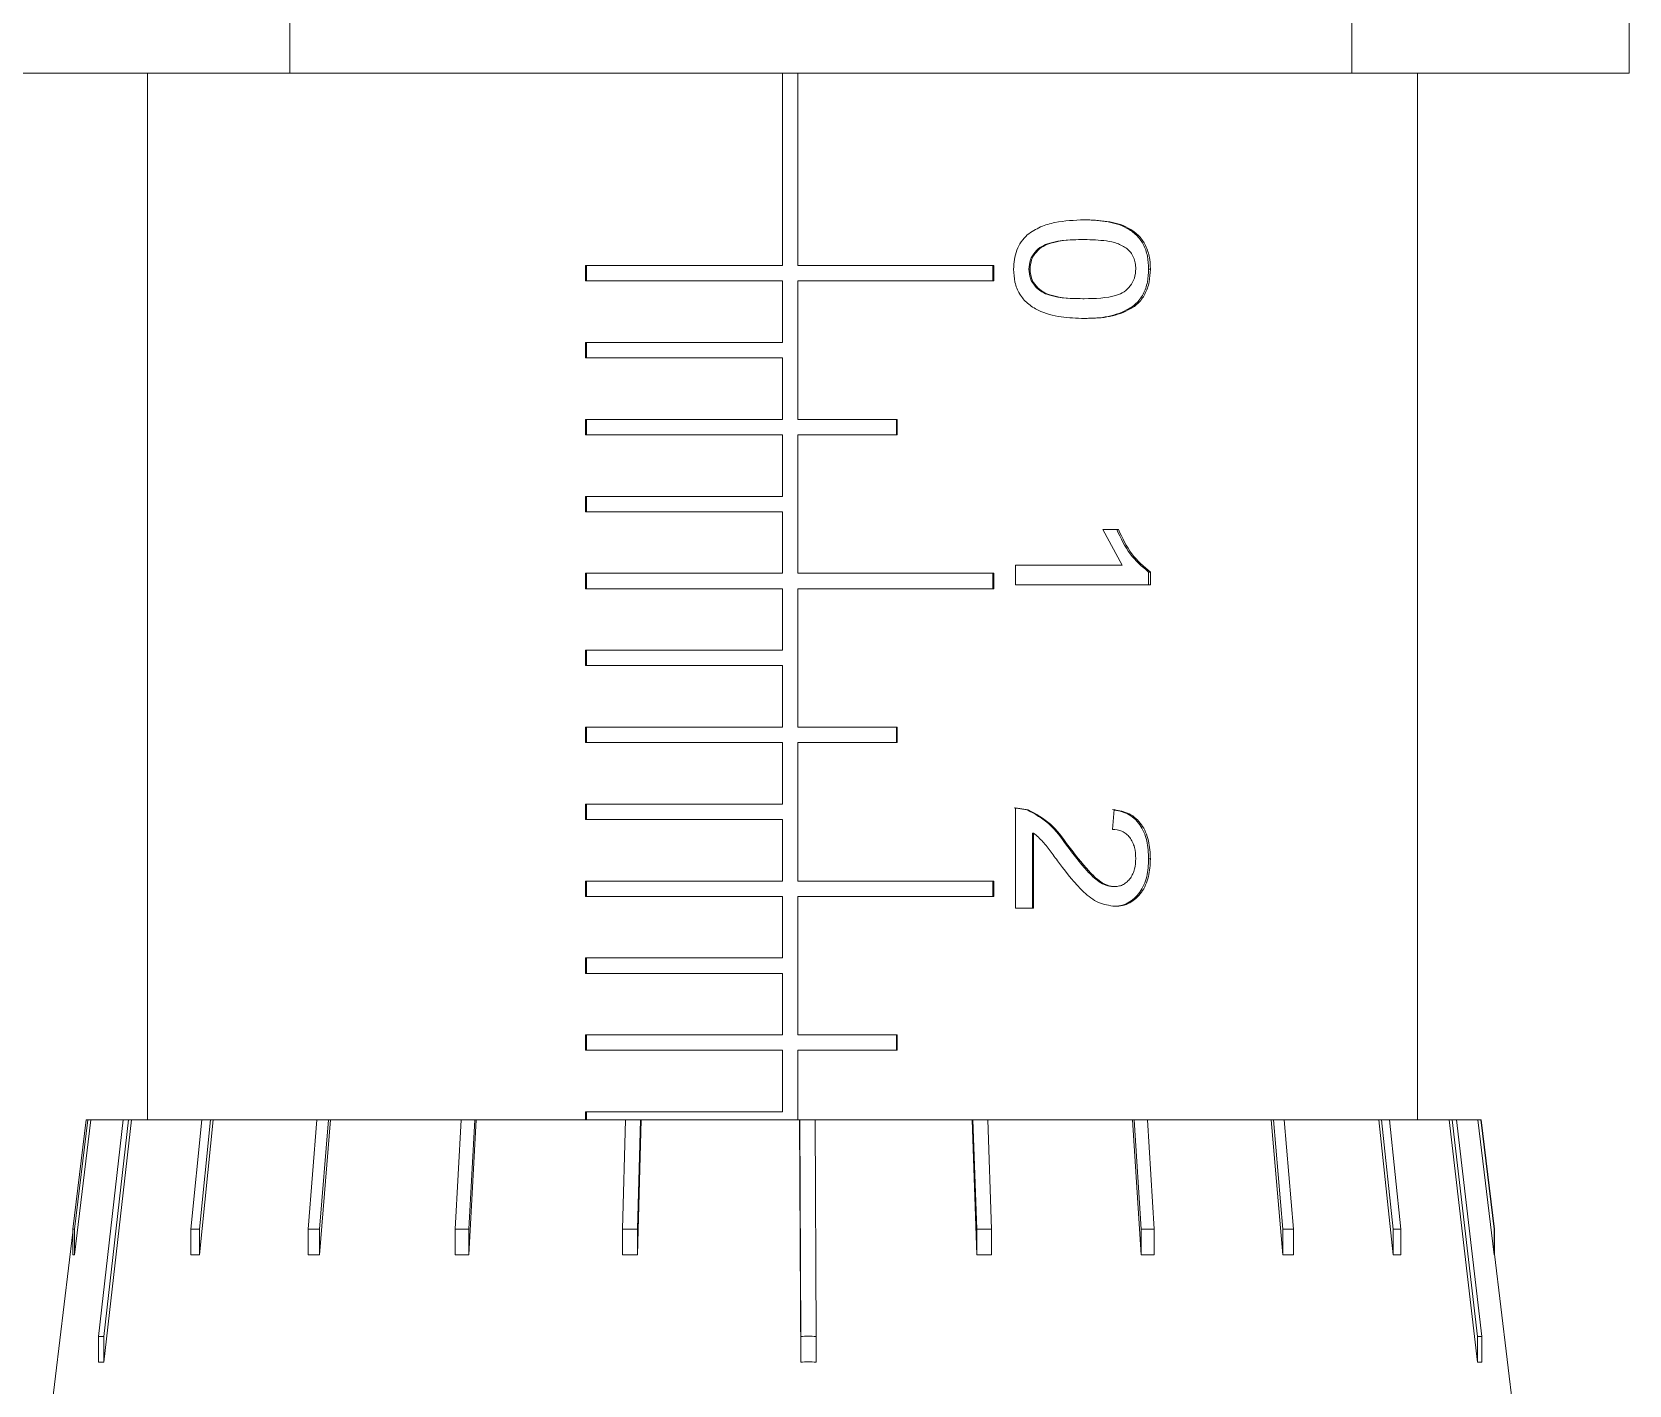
# Model space of a CAD drawing. Header units: millimetres. Extents: x 2 to 278, y 1 to 215.
# Drawn here: x 70.19 to 76.78, y 44.38 to 49.97 of the extents above; entities that cross this region are included whole.
import ezdxf

# ---------------------------------------------------------------- set-up
doc = ezdxf.new("R2010")
doc.units = ezdxf.units.MM

msp = doc.modelspace()

# ---------------------------------------------------------------- linework, layer by layer
at = {"color": 7, "linetype": 'Continuous', "lineweight": 18}
for p, q in [((71.2558, 54.3679), (71.2558, 49.7959)), ((75.6373, 54.3679), (75.6373, 49.7959)), ((76.7803, 54.3679), (76.7803, 49.7959)), ((70.1128, 49.7959), (71.2558, 49.7959)), ((70.6685, 49.7959), (70.6685, 45.4765)), ((75.6373, 49.7959), (71.2558, 49.7959)), ((73.2878, 49.7959), (73.2878, 49.0022)), ((73.351, 49.0022), (73.351, 49.7959)), ((73.3513, 49.0022), (73.3513, 49.7959)), ((75.6373, 49.7959), (76.7803, 49.7959)), ((75.9072, 45.4765), (75.9072, 49.7959)), ((74.5329, 49.1909), (74.5268, 49.1909)), ((74.527, 49.1095), (74.5331, 49.1095)), ((73.2878, 49.0022), (72.4759, 49.0022)), ((72.4759, 49.0022), (72.4759, 48.9387)), ((72.4799, 49.0022), (72.4799, 48.9387)), ((73.351, 49.0022), (73.3513, 49.0022)), ((74.1599, 49.0022), (73.3513, 49.0022)), ((74.1556, 48.9387), (74.1556, 49.0022)), ((74.1599, 48.9387), (74.1599, 49.0022)), ((74.3044, 48.9874), (74.3094, 48.9874)), ((74.8059, 48.9874), (74.7985, 48.9874)), ((73.2878, 48.9387), (72.4759, 48.9387)), ((73.2878, 48.9387), (73.2878, 48.6847)), ((73.351, 48.3672), (73.351, 48.9387)), ((73.351, 48.9387), (73.3513, 48.9387)), ((73.3513, 48.3672), (73.3513, 48.9387)), ((74.1599, 48.9387), (73.3513, 48.9387)), ((74.527, 48.8653), (74.5331, 48.8653)), ((74.5329, 48.7839), (74.5268, 48.7839)), ((73.2878, 48.6847), (72.4759, 48.6847)), ((72.4759, 48.6847), (72.4759, 48.6212)), ((73.2878, 48.6212), (72.4759, 48.6212)), ((72.4799, 48.6847), (72.4799, 48.6212)), ((73.2878, 48.6212), (73.2878, 48.3672)), ((73.2878, 48.3672), (72.4759, 48.3672)), ((72.4759, 48.3672), (72.4759, 48.3037)), ((72.4799, 48.3672), (72.4799, 48.3037)), ((73.351, 48.3672), (73.3513, 48.3672)), ((73.7615, 48.3672), (73.3513, 48.3672)), ((73.7592, 48.3037), (73.7592, 48.3672)), ((73.7615, 48.3037), (73.7615, 48.3672)), ((73.2878, 48.3037), (72.4759, 48.3037)), ((73.2878, 48.3037), (73.2878, 48.0497)), ((73.351, 47.7322), (73.351, 48.3037)), ((73.351, 48.3037), (73.3513, 48.3037)), ((73.3513, 47.7322), (73.3513, 48.3037)), ((73.7615, 48.3037), (73.3513, 48.3037)), ((73.2878, 48.0497), (72.4759, 48.0497)), ((72.4759, 48.0497), (72.4759, 47.9862)), ((72.4799, 48.0497), (72.4799, 47.9862)), ((73.2878, 47.9862), (72.4759, 47.9862)), ((73.2878, 47.9862), (73.2878, 47.7322)), ((74.6738, 47.9128), (74.6096, 47.9128)), ((74.6895, 47.7662), (74.6096, 47.9128)), ((74.6895, 47.7662), (74.2491, 47.7662)), ((74.2491, 47.6848), (74.2491, 47.7662)), ((73.2878, 47.7322), (72.4759, 47.7322)), ((72.4759, 47.7322), (72.4759, 47.6687)), ((72.4799, 47.7322), (72.4799, 47.6687)), ((73.351, 47.7322), (73.3513, 47.7322)), ((74.1599, 47.7322), (73.3513, 47.7322)), ((74.1556, 47.6687), (74.1556, 47.7322)), ((74.1599, 47.6687), (74.1599, 47.7322)), ((74.7985, 47.7372), (74.7985, 47.6848)), ((74.8059, 47.7372), (74.7985, 47.7372)), ((74.8059, 47.7372), (74.8059, 47.6848)), ((73.2878, 47.6687), (72.4759, 47.6687)), ((73.2878, 47.6687), (73.2878, 47.4147)), ((73.351, 47.0972), (73.351, 47.6687)), ((73.351, 47.6687), (73.3513, 47.6687)), ((73.3513, 47.0972), (73.3513, 47.6687)), ((74.1599, 47.6687), (73.3513, 47.6687)), ((74.8059, 47.6848), (74.2491, 47.6848)), ((73.2878, 47.4147), (72.4759, 47.4147)), ((72.4759, 47.4147), (72.4759, 47.3512)), ((72.4799, 47.4147), (72.4799, 47.3512)), ((73.2878, 47.3512), (72.4759, 47.3512)), ((73.2878, 47.3512), (73.2878, 47.0972)), ((73.2878, 47.0972), (72.4759, 47.0972)), ((72.4759, 47.0972), (72.4759, 47.0337)), ((72.4799, 47.0972), (72.4799, 47.0337)), ((73.351, 47.0972), (73.3513, 47.0972)), ((73.7615, 47.0972), (73.3513, 47.0972)), ((73.7592, 47.0337), (73.7592, 47.0972)), ((73.7615, 47.0337), (73.7615, 47.0972)), ((73.2878, 47.0337), (72.4759, 47.0337)), ((73.2878, 47.0337), (73.2878, 46.7797)), ((73.351, 46.4622), (73.351, 47.0337)), ((73.351, 47.0337), (73.3513, 47.0337)), ((73.3513, 46.4622), (73.3513, 47.0337)), ((73.7615, 47.0337), (73.3513, 47.0337)), ((73.2878, 46.7797), (72.4759, 46.7797)), ((72.4759, 46.7797), (72.4759, 46.7162)), ((72.4799, 46.7797), (72.4799, 46.7162)), ((73.2878, 46.7162), (72.4759, 46.7162)), ((73.2878, 46.7162), (73.2878, 46.4622)), ((74.2444, 46.7649), (74.2965, 46.7564)), ((74.2491, 46.7649), (74.3014, 46.7564)), ((74.2491, 46.3497), (74.2491, 46.7649)), ((74.3014, 46.7564), (74.2965, 46.7564)), ((74.6496, 46.6753), (74.6565, 46.7568)), ((74.3193, 46.6603), (74.3193, 46.3497)), ((74.3243, 46.6603), (74.3193, 46.6603)), ((74.3243, 46.6603), (74.3243, 46.3497)), ((74.4658, 46.61), (74.46, 46.61)), ((74.8059, 46.5532), (74.7985, 46.5532)), ((73.2878, 46.4622), (72.4759, 46.4622)), ((72.4759, 46.4622), (72.4759, 46.3987)), ((72.4799, 46.4622), (72.4799, 46.3987)), ((73.351, 46.4622), (73.3513, 46.4622)), ((74.1599, 46.4622), (73.3513, 46.4622)), ((74.1556, 46.3987), (74.1556, 46.4622)), ((74.1599, 46.3987), (74.1599, 46.4622)), ((73.2878, 46.3987), (72.4759, 46.3987)), ((73.2878, 46.3987), (73.2878, 46.1447)), ((73.351, 45.8272), (73.351, 46.3987)), ((73.351, 46.3987), (73.3513, 46.3987)), ((73.3513, 45.8272), (73.3513, 46.3987)), ((74.1599, 46.3987), (73.3513, 46.3987)), ((74.6591, 46.4393), (74.6525, 46.4393)), ((74.3243, 46.3497), (74.2491, 46.3497)), ((74.6598, 46.3578), (74.6531, 46.3578)), ((73.2878, 46.1447), (72.4759, 46.1447)), ((72.4759, 46.1447), (72.4759, 46.0812)), ((72.4799, 46.1447), (72.4799, 46.0812)), ((73.2878, 46.0812), (72.4759, 46.0812)), ((73.2878, 46.0812), (73.2878, 45.8272)), ((73.2878, 45.8272), (72.4759, 45.8272)), ((72.4759, 45.8272), (72.4759, 45.7637)), ((72.4799, 45.8272), (72.4799, 45.7637)), ((73.351, 45.8272), (73.3513, 45.8272)), ((73.7615, 45.8272), (73.3513, 45.8272)), ((73.7592, 45.7637), (73.7592, 45.8272)), ((73.7615, 45.7637), (73.7615, 45.8272)), ((73.2878, 45.7637), (72.4759, 45.7637)), ((73.2878, 45.7637), (73.2878, 45.5097)), ((73.351, 45.4765), (73.351, 45.7637)), ((73.351, 45.7637), (73.3513, 45.7637)), ((73.3513, 45.4765), (73.3513, 45.7637)), ((73.7615, 45.7637), (73.3513, 45.7637)), ((70.3615, 45.0251), (70.4159, 45.4765)), ((70.3678, 44.9194), (70.4349, 45.4765)), ((70.4222, 45.4765), (70.3678, 45.0251)), ((70.4159, 45.4765), (70.4222, 45.4765)), ((70.4222, 45.4765), (70.4349, 45.4765)), ((70.4349, 45.4765), (70.5681, 45.4765)), ((70.4672, 44.5824), (70.5689, 45.4765)), ((70.489, 44.4767), (70.6027, 45.4765)), ((70.5907, 45.4765), (70.489, 44.5824)), ((70.5689, 45.4765), (70.5907, 45.4765)), ((70.5907, 45.4765), (70.6027, 45.4765)), ((70.6027, 45.4765), (70.8923, 45.4765)), ((70.8477, 45.0251), (70.8928, 45.4765)), ((70.8836, 44.9194), (70.9392, 45.4765)), ((70.9287, 45.4765), (70.8836, 45.0251)), ((70.8928, 45.4765), (70.9287, 45.4765)), ((70.9287, 45.4765), (70.9392, 45.4765)), ((70.9392, 45.4765), (71.3669, 45.4765)), ((71.3311, 45.0251), (71.3671, 45.4765)), ((71.3671, 45.4765), (71.4149, 45.4765)), ((71.379, 44.9194), (71.4233, 45.4765)), ((71.4149, 45.4765), (71.379, 45.0251)), ((71.4149, 45.4765), (71.4233, 45.4765)), ((71.4233, 45.4765), (71.9679, 45.4765)), ((71.9375, 45.0251), (71.9621, 45.4765)), ((71.9621, 45.4765), (72.0188, 45.4765)), ((71.9942, 44.9194), (72.0246, 45.4765)), ((72.0188, 45.4765), (71.9942, 45.0251)), ((72.0188, 45.4765), (72.0246, 45.4765)), ((72.0246, 45.4765), (72.6432, 45.4765)), ((73.2878, 45.5097), (72.4759, 45.5097)), ((72.4759, 45.5097), (72.4759, 45.4765)), ((72.4799, 45.5097), (72.4799, 45.4765)), ((72.6288, 45.0251), (72.6404, 45.4765)), ((72.6404, 45.4765), (72.7025, 45.4765)), ((72.6908, 44.9194), (72.7052, 45.4765)), ((72.7025, 45.4765), (72.6908, 45.0251)), ((72.7025, 45.4765), (72.7052, 45.4765)), ((72.7052, 45.4765), (73.359, 45.4765)), ((73.359, 45.4765), (73.3633, 44.4767)), ((73.359, 45.4765), (73.3594, 45.4765)), ((73.3594, 45.4765), (73.4229, 45.4765)), ((73.3633, 44.5824), (73.3594, 45.4765)), ((73.4225, 45.4765), (74.0703, 45.4765)), ((73.4229, 45.4765), (73.4268, 44.5824)), ((74.0703, 45.4765), (74.0894, 44.9194)), ((74.0703, 45.4765), (74.0739, 45.4765)), ((74.0894, 45.0251), (74.0739, 45.4765)), ((74.0739, 45.4765), (74.1348, 45.4765)), ((74.1312, 45.4765), (74.7325, 45.4765)), ((74.1348, 45.4765), (74.1503, 45.0251)), ((74.7325, 45.4765), (74.7671, 44.9194)), ((74.7325, 45.4765), (74.7391, 45.4765)), ((74.7671, 45.0251), (74.7391, 45.4765)), ((74.7391, 45.4765), (74.7936, 45.4765)), ((74.787, 45.4765), (75.3039, 45.4765)), ((74.7936, 45.4765), (74.8216, 45.0251)), ((75.3039, 45.4765), (75.3518, 44.9194)), ((75.3039, 45.4765), (75.313, 45.4765)), ((75.3518, 45.0251), (75.313, 45.4765)), ((75.313, 45.4765), (75.3577, 45.4765)), ((75.3577, 45.4765), (75.3965, 45.0251)), ((75.3586, 45.4765), (75.7486, 45.4765)), ((75.7486, 45.4765), (75.8068, 44.9194)), ((75.7486, 45.4765), (75.7596, 45.4765)), ((75.8068, 45.0251), (75.7596, 45.4765)), ((75.7596, 45.4765), (75.7917, 45.4765)), ((75.7917, 45.4765), (75.8389, 45.0251)), ((75.7936, 45.4765), (76.0387, 45.4765)), ((76.0387, 45.4765), (76.1551, 44.4767)), ((76.0387, 45.4765), (76.051, 45.4765)), ((76.1551, 44.5824), (76.051, 45.4765)), ((76.051, 45.4765), (76.0685, 45.4765)), ((76.0685, 45.4765), (76.156, 45.4765)), ((76.0685, 45.4765), (76.1725, 44.5824)), ((76.156, 45.4765), (76.2234, 44.9194)), ((76.156, 45.4765), (76.1687, 45.4765)), ((76.2234, 45.0251), (76.1687, 45.4765)), ((76.1687, 45.4765), (76.1705, 45.4765)), ((76.1705, 45.4765), (76.2251, 45.0251)), ((70.3615, 45.013), (70.2716, 44.27)), ((70.3678, 45.0251), (70.3615, 45.0251)), ((70.3615, 44.9194), (70.3615, 45.0251)), ((70.3678, 44.9194), (70.3678, 45.0251)), ((70.8836, 45.0251), (70.8477, 45.0251)), ((70.8477, 44.9194), (70.8477, 45.0251)), ((70.8836, 44.9194), (70.8836, 45.0251)), ((71.379, 45.0251), (71.3311, 45.0251)), ((71.3311, 44.9194), (71.3311, 45.0251)), ((71.379, 44.9194), (71.379, 45.0251)), ((71.9375, 44.9194), (71.9375, 45.0251)), ((71.9942, 45.0251), (71.9375, 45.0251)), ((71.9942, 44.9194), (71.9942, 45.0251)), ((72.6288, 44.9194), (72.6288, 45.0251)), ((72.6908, 45.0251), (72.6288, 45.0251)), ((72.6908, 44.9194), (72.6908, 45.0251)), ((74.0894, 44.9194), (74.0894, 45.0251)), ((74.1503, 45.0251), (74.0894, 45.0251)), ((74.1503, 44.9194), (74.1503, 45.0251)), ((74.7671, 44.9194), (74.7671, 45.0251)), ((74.8216, 45.0251), (74.7671, 45.0251)), ((74.8216, 44.9194), (74.8216, 45.0251)), ((75.3518, 44.9194), (75.3518, 45.0251)), ((75.3965, 45.0251), (75.3518, 45.0251)), ((75.3965, 44.9194), (75.3965, 45.0251)), ((75.8068, 44.9194), (75.8068, 45.0251)), ((75.8389, 45.0251), (75.8068, 45.0251)), ((75.8389, 44.9194), (75.8389, 45.0251)), ((76.2234, 44.9194), (76.2234, 45.0251)), ((76.2251, 45.0251), (76.2234, 45.0251)), ((76.2251, 44.9194), (76.2251, 45.0251)), ((70.3615, 44.9194), (70.3678, 44.9194)), ((70.8477, 44.9194), (70.8836, 44.9194)), ((71.3311, 44.9194), (71.379, 44.9194)), ((71.9375, 44.9194), (71.9942, 44.9194)), ((72.6288, 44.9194), (72.6908, 44.9194)), ((74.0894, 44.9194), (74.1503, 44.9194)), ((74.7671, 44.9194), (74.8216, 44.9194)), ((75.3518, 44.9194), (75.3965, 44.9194)), ((75.8068, 44.9194), (75.8389, 44.9194)), ((76.2234, 44.9194), (76.2251, 44.9194)), ((76.3041, 44.27), (76.2251, 44.9225)), ((70.4672, 44.4767), (70.4672, 44.5824)), ((70.489, 44.5824), (70.4672, 44.5824)), ((70.489, 44.4767), (70.489, 44.5824)), ((73.3633, 44.4767), (73.3633, 44.5824)), ((73.4268, 44.4767), (73.4268, 44.5824)), ((76.1551, 44.4767), (76.1551, 44.5824)), ((76.1725, 44.5824), (76.1551, 44.5824)), ((76.1725, 44.4767), (76.1725, 44.5824)), ((70.4672, 44.4767), (70.489, 44.4767)), ((76.1551, 44.4767), (76.1725, 44.4767))]:
    msp.add_line(p, q, dxfattribs=at)
for points, knots in [([(74.2982, 49.1292), (74.3161, 49.1409), (74.3519, 49.1643), (74.4325, 49.1867), (74.4927, 49.1892), (74.5329, 49.1909)], [0, 0, 0, 0, 0.249698, 0.499832, 1, 1, 1, 1]), ([(74.5268, 49.1909), (74.5581, 49.19), (74.6205, 49.188), (74.6962, 49.1673), (74.7482, 49.131), (74.7786, 49.091), (74.796, 49.0413), (74.7977, 49.0054), (74.7985, 48.9874)], [0, 0, 0, 0, 0.250092, 0.49963, 0.631047, 0.749536, 0.874592, 1, 1, 1, 1]), ([(74.5329, 49.1909), (74.5643, 49.19), (74.627, 49.188), (74.703, 49.1673), (74.7553, 49.1311), (74.7858, 49.091), (74.8033, 49.0413), (74.805, 49.0054), (74.8059, 48.9874)], [0, 0, 0, 0, 0.250509, 0.500387, 0.631836, 0.750228, 0.874981, 1, 1, 1, 1]), ([(74.2415, 48.9874), (74.2436, 49.0142), (74.2468, 49.0545), (74.2717, 49.1016), (74.2894, 49.1201), (74.2982, 49.1292)], [0, 0, 0, 0, 0.499055, 0.751464, 1, 1, 1, 1]), ([(74.527, 49.1095), (74.4812, 49.1089), (74.424, 49.108), (74.3568, 49.0833), (74.3292, 49.0586), (74.3081, 49.0263), (74.3056, 49.0004), (74.3044, 48.9874)], [0, 0, 0, 0, 0.49979, 0.624884, 0.749892, 0.874899, 1, 1, 1, 1]), ([(74.5331, 49.1095), (74.4871, 49.1089), (74.4295, 49.108), (74.362, 49.0833), (74.3343, 49.0586), (74.313, 49.0263), (74.3106, 49.0004), (74.3094, 48.9874)], [0, 0, 0, 0, 0.50044, 0.625626, 0.750567, 0.875318, 1, 1, 1, 1]), ([(74.7093, 49.0728), (74.6959, 49.0804), (74.6693, 49.0958), (74.6096, 49.1072), (74.5637, 49.1086), (74.5331, 49.1095)], [0, 0, 0, 0, 0.2494243, 0.4995833, 1, 1, 1, 1]), ([(74.7456, 48.9883), (74.7452, 48.9965), (74.7445, 49.013), (74.737, 49.0364), (74.7253, 49.0569), (74.7146, 49.0675), (74.7093, 49.0728)], [0, 0, 0, 0, 0.249975, 0.499831, 0.749816, 1, 1, 1, 1]), ([(74.5329, 48.7839), (74.5011, 48.7848), (74.4376, 48.7867), (74.3562, 48.8076), (74.2986, 48.8437), (74.2642, 48.8836), (74.2444, 48.9334), (74.2425, 48.9693), (74.2415, 48.9874)], [0, 0, 0, 0, 0.2505093, 0.5003633, 0.6311016, 0.7501847, 0.8742131, 1, 1, 1, 1]), ([(74.3044, 48.9874), (74.3057, 48.9745), (74.3082, 48.9486), (74.3292, 48.9161), (74.3569, 48.8916), (74.424, 48.8667), (74.4812, 48.8659), (74.527, 48.8653)], [0, 0, 0, 0, 0.125057, 0.250065, 0.375071, 0.500165, 1, 1, 1, 1]), ([(74.3094, 48.9874), (74.3106, 48.9745), (74.3132, 48.9486), (74.3343, 48.9161), (74.3621, 48.8916), (74.4295, 48.8667), (74.4871, 48.8659), (74.5331, 48.8653)], [0, 0, 0, 0, 0.124639, 0.249389, 0.37433, 0.499515, 1, 1, 1, 1]), ([(74.7985, 48.9874), (74.7976, 48.9694), (74.7957, 48.9335), (74.7782, 48.8831), (74.748, 48.8424), (74.6946, 48.8093), (74.6207, 48.7856), (74.5581, 48.7844), (74.5268, 48.7839)], [0, 0, 0, 0, 0.125409, 0.2505893, 0.3753404, 0.5003209, 0.7499119, 1, 1, 1, 1]), ([(74.8059, 48.9874), (74.805, 48.9694), (74.8031, 48.9335), (74.7854, 48.8831), (74.7551, 48.8424), (74.7015, 48.8093), (74.6272, 48.7856), (74.5643, 48.7844), (74.5329, 48.7839)], [0, 0, 0, 0, 0.12502, 0.249897, 0.374526, 0.499571, 0.749495, 1, 1, 1, 1]), ([(74.5331, 48.8653), (74.5785, 48.8659), (74.6352, 48.8666), (74.6979, 48.8921), (74.7236, 48.9165), (74.7426, 48.9493), (74.7446, 48.9753), (74.7456, 48.9883)], [0, 0, 0, 0, 0.500456, 0.62562, 0.750569, 0.875252, 1, 1, 1, 1]), ([(74.6671, 47.9128), (74.6837, 47.8774), (74.717, 47.8067), (74.7714, 47.7604), (74.7985, 47.7372)], [0, 0, 0, 0, 0.5008549, 1, 1, 1, 1]), ([(74.6738, 47.9128), (74.6906, 47.8774), (74.724, 47.8066), (74.7786, 47.7604), (74.8059, 47.7372)], [0, 0, 0, 0, 0.500491, 1, 1, 1, 1]), ([(74.2965, 46.7564), (74.3289, 46.7387), (74.3939, 46.7032), (74.4379, 46.6411), (74.46, 46.61)], [0, 0, 0, 0, 0.498401, 1, 1, 1, 1]), ([(74.3014, 46.7564), (74.3339, 46.7387), (74.3992, 46.7033), (74.4435, 46.6411), (74.4658, 46.61)], [0, 0, 0, 0, 0.498745, 1, 1, 1, 1]), ([(74.6499, 46.7568), (74.6711, 46.7527), (74.703, 46.7467), (74.7397, 46.7215), (74.7626, 46.6957), (74.78, 46.6641), (74.7955, 46.6169), (74.7973, 46.5786), (74.7985, 46.5532)], [0, 0, 0, 0, 0.249102, 0.374338, 0.499032, 0.621817, 0.74956, 1, 1, 1, 1]), ([(74.6565, 46.7568), (74.6778, 46.7528), (74.7098, 46.7467), (74.7468, 46.7215), (74.7697, 46.6957), (74.7873, 46.6642), (74.8028, 46.6169), (74.8047, 46.5786), (74.8059, 46.5532)], [0, 0, 0, 0, 0.249692, 0.375086, 0.499851, 0.622524, 0.750096, 1, 1, 1, 1]), ([(74.4314, 46.534), (74.4196, 46.5499), (74.3969, 46.5802), (74.3637, 46.6252), (74.3373, 46.6487), (74.3243, 46.6603)], [0, 0, 0, 0, 0.356931, 0.683106, 1, 1, 1, 1]), ([(74.7456, 46.555), (74.7448, 46.5707), (74.7436, 46.5943), (74.7329, 46.6231), (74.7214, 46.6421), (74.7066, 46.6576), (74.683, 46.6721), (74.6629, 46.6741), (74.6496, 46.6753)], [0, 0, 0, 0, 0.249909, 0.376092, 0.500296, 0.624761, 0.750478, 1, 1, 1, 1]), ([(74.46, 46.61), (74.4876, 46.5735), (74.5289, 46.5189), (74.5843, 46.4639), (74.6219, 46.4428), (74.6423, 46.4404), (74.6525, 46.4393)], [0, 0, 0, 0, 0.5009074, 0.7506675, 0.8754972, 1, 1, 1, 1]), ([(74.4658, 46.61), (74.4935, 46.5735), (74.535, 46.5188), (74.5908, 46.4639), (74.6285, 46.4428), (74.6489, 46.4404), (74.6591, 46.4393)], [0, 0, 0, 0, 0.50081, 0.750751, 0.87568, 1, 1, 1, 1]), ([(74.6598, 46.3578), (74.6365, 46.3612), (74.59, 46.3678), (74.51, 46.4311), (74.4629, 46.4928), (74.4314, 46.534)], [0, 0, 0, 0, 0.249125, 0.499142, 1, 1, 1, 1]), ([(74.7985, 46.5532), (74.7973, 46.5286), (74.7954, 46.4914), (74.7799, 46.4456), (74.7624, 46.4151), (74.7403, 46.3899), (74.7138, 46.371), (74.6842, 46.3597), (74.6634, 46.3585), (74.6531, 46.3578)], [0, 0, 0, 0, 0.250201, 0.37737, 0.500607, 0.627458, 0.750514, 0.876163, 1, 1, 1, 1]), ([(74.6591, 46.4393), (74.6655, 46.4398), (74.6778, 46.4408), (74.6951, 46.4475), (74.7104, 46.4588), (74.7235, 46.4739), (74.7341, 46.4919), (74.7436, 46.5187), (74.7448, 46.5405), (74.7456, 46.555)], [0, 0, 0, 0, 0.1311373, 0.2498663, 0.3703776, 0.5000093, 0.6235608, 0.7502945, 1, 1, 1, 1]), ([(74.8059, 46.5532), (74.8046, 46.5286), (74.8027, 46.4914), (74.7871, 46.4456), (74.7696, 46.4151), (74.7473, 46.3899), (74.7207, 46.371), (74.691, 46.3597), (74.6701, 46.3585), (74.6598, 46.3578)], [0, 0, 0, 0, 0.249665, 0.376618, 0.499798, 0.626669, 0.749918, 0.875843, 1, 1, 1, 1])]:
    msp.add_open_spline(points, degree=3, knots=knots, dxfattribs=at)
for points in [[(73.4268, 44.5824), (73.4162, 44.5831), (73.3951, 44.5845), (73.3739, 44.5831), (73.3633, 44.5824)], [(73.3633, 44.4767), (73.3739, 44.4774), (73.3951, 44.4788), (73.4162, 44.4774), (73.4268, 44.4767)]]:
    msp.add_open_spline(points, degree=3, dxfattribs=at)

doc.saveas('drawing.dxf')
